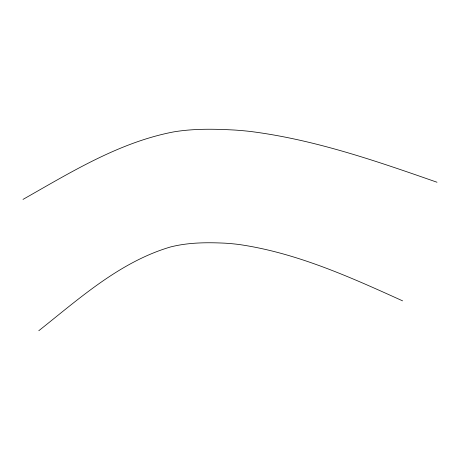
<?xml version="1.0" encoding="UTF-8"?>
<svg xmlns="http://www.w3.org/2000/svg" width="460" height="460" viewBox="0 0 460 460"><rect width="100%" height="100%" fill="white"/><g stroke="black" fill="none" stroke-linecap="round" stroke-linejoin="round"><path stroke-width="0.69" d="M38.795 330.717C79.321 298.569 119.761 261.958 170.424 246.991C188.18 242.449 206.707 242.322 224.905 243.173A150.109 103.724 5.8 0 1 238.981 244.49C296.487 252.804 350.117 277.075 402.598 300.857M23 199.404C70.76 172.345 119.065 142.312 173.759 131.882C193.861 128.547 214.36 128.932 234.634 130.048A173.04 90.12 5.3 0 1 250.389 131.462C314.6 139.593 376.176 161 437 182.24"/></g></svg>
